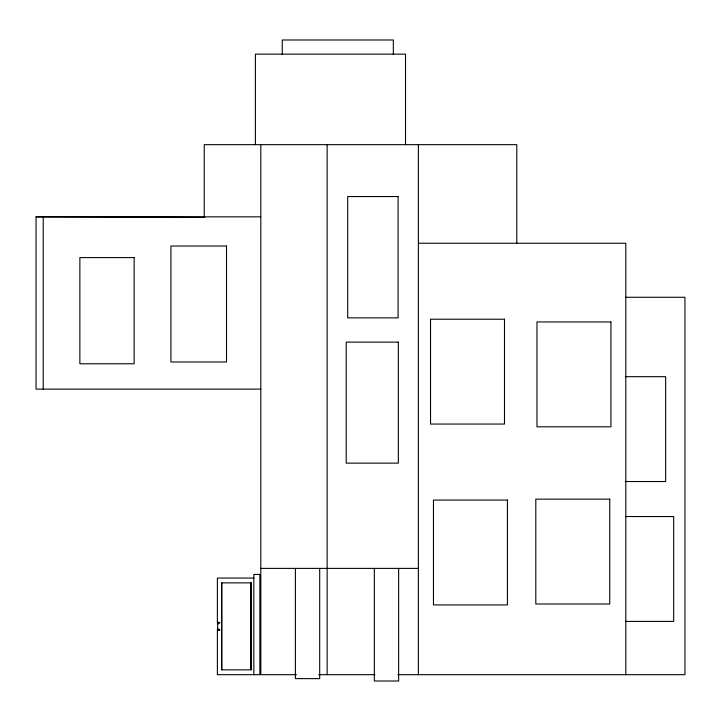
<?xml version="1.0" encoding="UTF-8"?>
<svg xmlns="http://www.w3.org/2000/svg" width="721" height="721" viewBox="0 0 721 721"><rect width="100%" height="100%" fill="white"/><g stroke="black" fill="none" stroke-linecap="round" stroke-linejoin="round"><path stroke-width="1.08" d="M217.778 629.839L218.634 630.424L218.166 629.415M218.959 622.593L219.914 622.439L219.328 623.332M218.977 629.839L219.995 629.83L219.229 630.514M217.372 628.766L218.102 628.739M218.084 624.007L217.354 623.98M260.813 389.124L36.05 389.124L36.05 216.832L260.813 216.832M418.387 243.229L625.801 243.229L625.801 674.685M625.648 297.277L684.95 297.277L684.95 674.685L397.848 674.685M625.314 376.677L665.654 376.677L665.654 481.52L625.314 481.52M625.504 516.551L673.684 516.551L673.684 621.403L625.504 621.403M260.813 568.391L418.387 568.391M254.035 578.053L217.381 578.053L217.381 622.998M296.493 674.685L260.813 674.685L260.813 144.66M318.79 674.685L374.992 674.685M36.05 216.832L204.863 217.372M219.481 629.388L219.49 629.992M516.804 243.229L516.804 144.66L204.232 144.66L204.232 216.832M418.387 144.66L418.387 674.685M405.517 144.66L405.517 54.147L255.396 54.147L255.396 144.66M398.641 568.391L398.641 681.012L374.343 681.012L374.343 568.391M393.333 54.616L393.333 39.988L282.262 39.988L282.262 54.616M327.136 144.66L327.136 674.685M319.7 568.391L319.7 678.623L295.403 678.623L295.403 568.391M253.828 674.685L253.828 574.43L259.875 574.43L259.875 674.685L217.381 674.685L217.381 629.739M250.854 582.883L250.854 669.854M221.87 582.883L221.87 669.854M43.224 216.832L43.224 389.124M218.283 629.992A1.361 0.676 89.8 0 1 217.994 629.793M217.814 629.496A1.361 0.676 89.8 0 1 217.67 628.793L217.652 623.962A1.361 0.676 89.8 0 1 217.688 623.656M217.796 623.259A1.361 0.676 89.8 0 1 218.256 622.746M217.742 622.593C218.436 624.864 219.265 621.006 217.742 622.593M398.082 196.545L347.693 196.545L347.693 317.871L398.082 317.871L398.082 196.545M226.511 246.023L170.913 246.023L170.913 361.987L226.511 361.987L226.511 246.023M134.133 257.595L79.869 257.595L79.869 363.781L134.133 363.781L134.133 257.595M504.475 319.214L430.527 319.214L430.527 424.056L504.475 424.056L504.475 319.214M610.93 321.954L536.974 321.954L536.974 426.805L610.93 426.805L610.93 321.954M398.334 342.124L346.206 342.124L346.206 463.134L398.334 463.134L398.334 342.124M609.75 499.148L535.802 499.148L535.802 603.991L609.75 603.991L609.75 499.148M507.422 500.068L433.465 500.068L433.465 604.919L507.422 604.919L507.422 500.068M251.16 582.883L221.563 582.883L221.563 669.854L251.16 669.854L251.16 582.883"/></g></svg>
